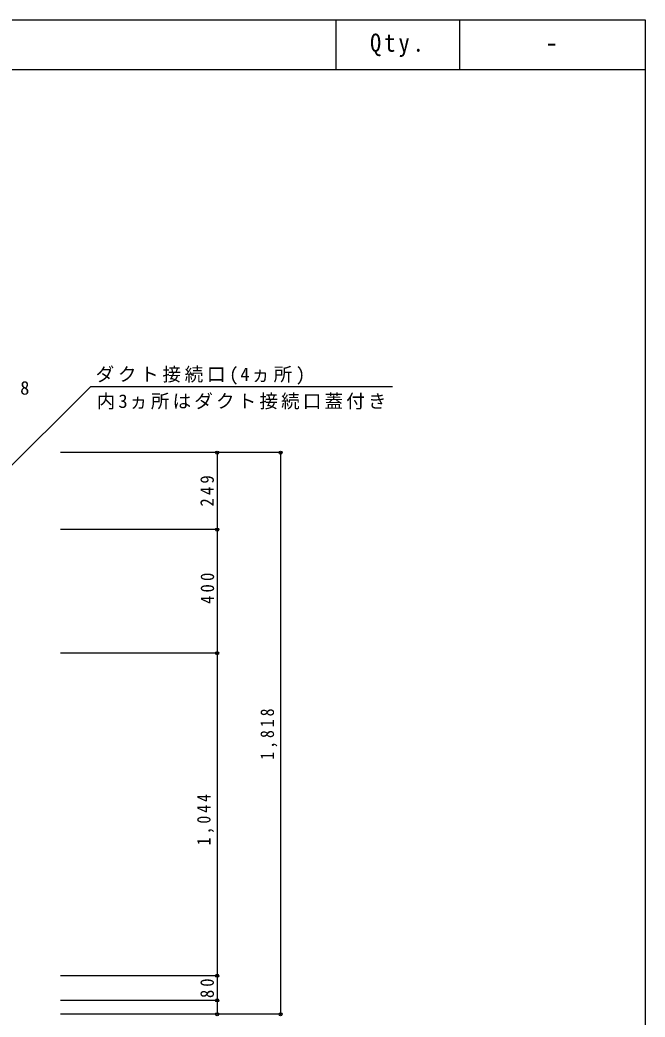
# Model space of a CAD drawing. Units: millimetres at full size, sheet at 1:20; details may follow other scales. Extents: x -8224 to 8256, y -8309 to 9191.
# Drawn here: x 6234 to 8256, y 5963 to 9191 of the extents above; entities that cross this region are included whole.
import ezdxf
from ezdxf.enums import TextEntityAlignment as Align

# ---------------------------------------------------------------- set-up
doc = ezdxf.new("R2010")
doc.units = ezdxf.units.MM
doc.header["$LTSCALE"] = 20
doc.header["$PDMODE"] = 32
doc.header["$PDSIZE"] = 10
doc.layers.add('0-0', color=4, linetype='Continuous')
doc.styles.add('ＭＳ ゴシック', font='')
doc.styles.get('ＭＳ ゴシック').set_extended_font_data('MS Gothic')

msp = doc.modelspace()

# ---------------------------------------------------------------- linework, layer by layer
at = {"layer": '0-0', "color": 5}
for p, q in [((7255.74, 9191.06), (7255.74, 9031.06)), ((7655.74, 9191.06), (7655.74, 9031.06)), ((8255.74, 9191.06), (8255.74, 3571.06)), ((175.74, 9031.06), (8255.74, 9031.06))]:
    msp.add_line(p, q, dxfattribs=at)
at = {"layer": '0-0'}
for p, q in [((5998.48, 7541.37), (6462.49, 8004.88)), ((6462.49, 8004.88), (7438.72, 8004.88)), ((7076.65, 7790.37), (6364.65, 7790.37)), ((6871.48, 7790.37), (6364.65, 7790.37)), ((6871.48, 7790.37), (6871.48, 7541.37)), ((7076.65, 7790.37), (7076.65, 5972.37)), ((6871.48, 7541.37), (6364.65, 7541.37)), ((6871.48, 7541.37), (6364.65, 7541.37)), ((6871.48, 7541.37), (6871.48, 7141.37)), ((6871.48, 7141.37), (6364.65, 7141.37)), ((6871.48, 7141.37), (6871.48, 6097.37)), ((6871.48, 6097.37), (6364.65, 6097.37)), ((6871.48, 6097.37), (6364.65, 6097.37)), ((6871.48, 6097.37), (6871.48, 6017.37)), ((6871.48, 6017.37), (6364.65, 6017.37)), ((6871.48, 6017.37), (6871.48, 5972.37)), ((7076.65, 5972.37), (6364.65, 5972.37)), ((6871.48, 5972.37), (6364.65, 5972.37))]:
    msp.add_line(p, q, dxfattribs=at)
at = {"layer": '0-0', "color": 5}
msp.add_lwpolyline([(175.74, 3571.06), (175.74, 9191.06), (8255.74, 9191.06)], dxfattribs=at)
for p in [(6871.48, 7790.37), (7076.65, 7790.37), (6871.48, 7541.37), (6871.48, 7141.37), (6871.48, 6097.37), (6871.48, 6017.37), (6871.48, 5972.37), (7076.65, 5972.37)]:
    msp.add_point(p, dxfattribs=at)

# ---------------------------------------------------------------- texts
at = {"layer": '0-0', "color": 7, "style": 'ＭＳ ゴシック'}
for s, height, p in [('-', 58.65, (7933.74, 9071.06)), ('8', 43.99, (6234.27, 7964.89))]:
    msp.add_text(s, height=height, dxfattribs=at).set_placement(p, align=Align.BOTTOM_LEFT)
at = {"layer": '0-0', "color": 7, "attachment_point": 7, "style": 'ＭＳ ゴシック'}
for s, insert, char_height in [('\\T1.28;\\W0.9;Qty.', (7366.24, 9071.06), 58.65), ('\\T1.28;\\W0.9;Qty.', (7366.24, 9071.06), 58.65), ('\\T1.2;ダクト接続口(4ヵ所)', (6478.4, 8010.34), 43.99), ('\\T1.17;内3ヵ所はダクト接続口蓋付き', (6481.75, 7930.28), 43.99)]:
    msp.add_mtext(s, dxfattribs=dict(at, insert=insert, char_height=char_height))
at = {"layer": '0-0', "color": 7, "char_height": 43.99, "attachment_point": 7, "rotation": 90, "style": 'ＭＳ ゴシック'}
for s, insert in [('\\T1.38;\\W0.9;249', (6861.48, 7615.87)), ('\\T1.38;\\W0.9;400', (6862.33, 7300.58)), ('\\T1.38;\\W0.85;1,818', (7066.65, 6796.37)), ('\\T1.38;\\W0.85;1,044', (6861.48, 6519.37)), ('\\T1.36;\\W0.9;80', (6861.48, 6024.87))]:
    msp.add_mtext(s, dxfattribs=dict(at, insert=insert))

doc.saveas('drawing.dxf')
